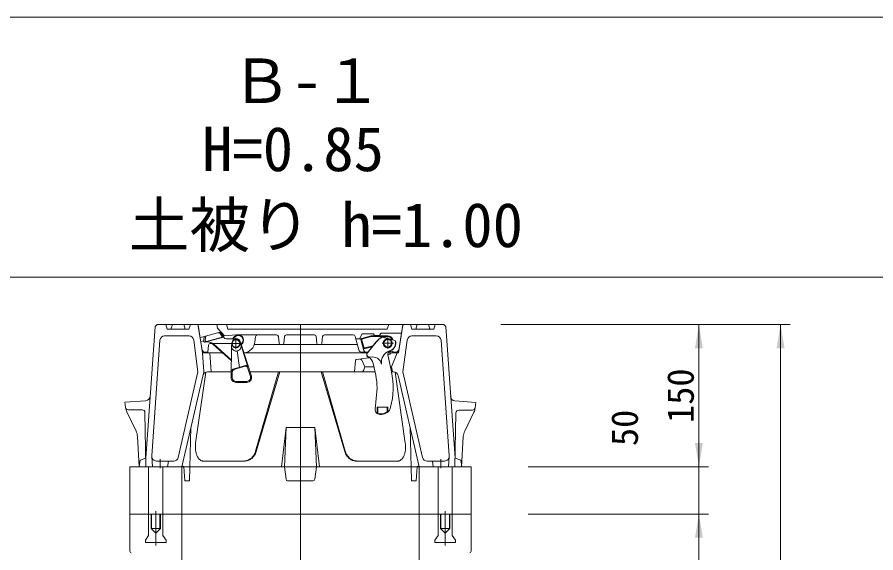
# Model space of a CAD drawing. Units: millimetres, scale not verified. Extents: x -6861 to 6881, y -3554 to 3095.
# Drawn here: x 3188 to 4093, y 2530 to 3095 of the extents above; entities that cross this region are included whole.
import ezdxf
from ezdxf.enums import TextEntityAlignment as Align

# ---------------------------------------------------------------- set-up
doc = ezdxf.new("R2010")
doc.units = ezdxf.units.MM
doc.header["$LTSCALE"] = 20
for name, color, linetype, lineweight in [('0-3_TEMP', 3, 'Continuous', 18), ('0-4_細線', 7, 'Continuous', 18), ('0-6_寸法', 1, 'Continuous', 18), ('0-7_注釈', 1, 'Continuous', 18), ('0-9_枠線', 6, 'Continuous', 18)]:
    doc.layers.add(name, color=color, linetype=linetype, lineweight=lineweight)
doc.styles.add('ＭＳ ゴシック', font='')
doc.styles.get('ＭＳ ゴシック').set_extended_font_data('MS Gothic')

msp = doc.modelspace()

# ---------------------------------------------------------------- linework, layer by layer
at = {"layer": '0-3_TEMP'}
for p, q in [((1260.93, 2820.78), (6860.93, 2820.78)), ((3486.8, 2770.78), (3486.8, 2605.78)), ((3338.8, 2628.7), (3338.8, 2619.25)), ((3634.8, 2628.7), (3634.8, 2619.25)), ((3363.8, 2620.78), (3370.2, 2620.78)), ((3469.8, 2620.78), (3503.8, 2620.78)), ((3486.8, 2620.78), (3486.8, 2457.78)), ((3603.4, 2620.78), (3609.8, 2620.78)), ((3334.3, 2573.78), (3334.3, 2537.78)), ((3639.3, 2573.78), (3639.3, 2537.78))]:
    msp.add_line(p, q, dxfattribs=at)
at = {"layer": '0-4_細線'}
for p, q in [((3333.65, 2768.78), (3335.8, 2770.78)), ((3335.8, 2770.78), (3637.8, 2770.78)), ((3344.8, 2770.78), (3346.3, 2765.78)), ((3351.8, 2770.78), (3350.3, 2765.78)), ((3363.8, 2770.78), (3365.3, 2765.78)), ((3370.8, 2770.78), (3369.3, 2765.78)), ((3378.3, 2770.78), (3378.89, 2770.18)), ((3383.07, 2743.78), (3378.8, 2770.78)), ((3378.89, 2770.18), (3383.55, 2740.78)), ((3398.8, 2770.78), (3399.3, 2766.78)), ((3408.8, 2770.78), (3410.3, 2765.78)), ((3579.8, 2770.78), (3578.3, 2765.78)), ((3594.7, 2770.18), (3590.05, 2740.78)), ((3590.52, 2743.78), (3594.8, 2770.78)), ((3595.3, 2770.78), (3594.7, 2770.18)), ((3602.8, 2770.78), (3604.3, 2765.78)), ((3609.8, 2770.78), (3608.3, 2765.78)), ((3621.8, 2770.78), (3623.3, 2765.78)), ((3628.8, 2770.78), (3627.3, 2765.78)), ((3639.94, 2768.78), (3637.8, 2770.78)), ((3333.65, 2768.78), (3323.8, 2629.78)), ((3346.3, 2765.78), (3369.3, 2765.78)), ((3386.68, 2758.59), (3400.9, 2762.4)), ((3399.3, 2766.78), (3406.8, 2758.78)), ((3402.07, 2761.3), (3404.57, 2757.52)), ((3402.77, 2761.95), (3403.63, 2762.15)), ((3403.09, 2761.57), (3406.03, 2757.12)), ((3578.3, 2765.78), (3410.3, 2765.78)), ((3563.8, 2760.78), (3564.8, 2759.28)), ((3571.8, 2761.78), (3569.8, 2759.28)), ((3571.8, 2761.78), (3593.37, 2761.78)), ((3627.3, 2765.78), (3604.3, 2765.78)), ((3639.94, 2768.78), (3649.8, 2629.78)), ((3338.63, 2754.13), (3329.98, 2632.13)), ((3343.62, 2758.78), (3369.41, 2758.78)), ((3374.37, 2754.43), (3378.8, 2720.78)), ((3380.99, 2756.92), (3385.73, 2758.02)), ((3381.62, 2752.96), (3384.78, 2753.69)), ((3384.73, 2753.29), (3385.22, 2756.93)), ((3385.85, 2752.16), (3405.78, 2757.5)), ((3385.9, 2752.17), (3386.34, 2752.25)), ((3386.35, 2754.07), (3386.96, 2758.67)), ((3387.6, 2752.97), (3405.59, 2757.79)), ((3405.18, 2758.4), (3406.8, 2758.78)), ((3406.8, 2758.78), (3418.8, 2759.78)), ((3408.53, 2755.78), (3418.8, 2755.78)), ((3414.05, 2747.73), (3414.31, 2751.12)), ((3417.41, 2758.17), (3415.02, 2755.78)), ((3415.73, 2755.78), (3417.76, 2757.81)), ((3418.8, 2759.78), (3439.65, 2759.78)), ((3418.8, 2756.78), (3418.8, 2744.78)), ((3435.06, 2716.3), (3423.56, 2752.3)), ((3461.49, 2759.78), (3430.47, 2759.78)), ((3438.84, 2752.64), (3439.3, 2757.95)), ((3463.48, 2757.98), (3464.21, 2750.68)), ((3470.12, 2757.98), (3469.39, 2750.68)), ((3501.49, 2759.78), (3472.11, 2759.78)), ((3504.21, 2750.68), (3503.48, 2757.98)), ((3509.39, 2750.68), (3510.12, 2757.98)), ((3542.44, 2759.78), (3512.11, 2759.78)), ((3548.2, 2744), (3544.37, 2758.29)), ((3545.05, 2755.78), (3550.74, 2755.78)), ((3553.58, 2743.26), (3550.48, 2754.81)), ((3551.19, 2756.04), (3561.42, 2758.78)), ((3553.41, 2746.78), (3551.4, 2754.28)), ((3552.11, 2755.5), (3561.52, 2758.03)), ((3566.39, 2752.29), (3557.29, 2740.9)), ((3566.58, 2752.13), (3557.49, 2740.74)), ((3561.42, 2758.78), (3578.8, 2758.78)), ((3561.52, 2758.03), (3578.8, 2758.03)), ((3564.8, 2759.28), (3569.8, 2759.28)), ((3572.99, 2757.76), (3573.02, 2757.49)), ((3572.99, 2757.76), (3586.73, 2754.08)), ((3573.02, 2757.49), (3586.54, 2753.87)), ((3578.8, 2745.03), (3578.8, 2757.03)), ((3586.54, 2753.87), (3586.73, 2754.08)), ((3599.22, 2754.43), (3594.8, 2720.78)), ((3629.97, 2758.78), (3604.18, 2758.78)), ((3634.96, 2754.13), (3643.61, 2632.13)), ((3383.07, 2743.78), (3385.07, 2741.78)), ((3383.07, 2743.78), (3385.07, 2741.78)), ((3383.07, 2743.78), (3385.07, 2741.78)), ((3383.07, 2743.78), (3385.07, 2741.78)), ((3389.83, 2748.99), (3389.07, 2741.78)), ((3393.44, 2750.78), (3391.76, 2750.78)), ((3413.8, 2732.78), (3394.83, 2749.85)), ((3395.31, 2750.78), (3413.48, 2750.78)), ((3413.94, 2733.32), (3395.41, 2750)), ((3412.8, 2750.78), (3424.8, 2750.78)), ((3413.8, 2714.81), (3414.05, 2747.73)), ((3422.6, 2725.59), (3420, 2742.85)), ((3431.41, 2726.18), (3423.89, 2749.74)), ((3424.24, 2750.15), (3424.83, 2750.74)), ((3424.42, 2749.62), (3425.19, 2750.39)), ((3546.65, 2749.78), (3438.25, 2749.78)), ((3554.1, 2745.18), (3562.38, 2747.4)), ((3554.63, 2746.07), (3563.16, 2748.36)), ((3572.8, 2751.03), (3584.8, 2751.03)), ((3579.9, 2741.99), (3584.09, 2742.78)), ((3584.2, 2741.78), (3584.09, 2742.78)), ((3588.52, 2741.78), (3590.52, 2743.78)), ((3383.55, 2740.78), (3384.8, 2720.78)), ((3383.55, 2740.78), (3404.67, 2740.78)), ((3389.07, 2741.78), (3385.07, 2741.78)), ((3391.3, 2740.78), (3392.8, 2720.78)), ((3428.49, 2740.78), (3486.8, 2740.78)), ((3556.96, 2740.78), (3486.8, 2740.78)), ((3544.73, 2732.97), (3543.8, 2720.78)), ((3545.6, 2733.88), (3558.79, 2735.65)), ((3551.1, 2741.78), (3557.82, 2741.78)), ((3551.43, 2733.27), (3554.8, 2726.28)), ((3579.14, 2737.56), (3582.69, 2720.87)), ((3590.05, 2740.78), (3579.44, 2740.78)), ((3588.55, 2740.78), (3582.8, 2726.28)), ((3584.2, 2741.78), (3588.52, 2741.78)), ((3416.76, 2724.07), (3428.97, 2727.5)), ((3417.72, 2723.63), (3428.66, 2726.7)), ((3434.11, 2715.99), (3431.11, 2725.38)), ((3554.8, 2726.28), (3553.28, 2722.09)), ((3564.13, 2726.28), (3554.8, 2726.28)), ((3563.47, 2729.55), (3566.06, 2717.33)), ((3582.8, 2726.28), (3581.78, 2726.28)), ((3582.8, 2726.28), (3583.8, 2720.78)), ((3358.07, 2630.66), (3378.8, 2720.78)), ((3361.8, 2620.78), (3384.8, 2720.78)), ((3387.12, 2720.5), (3376.3, 2645.69)), ((3388.78, 2720.78), (3413.63, 2720.78)), ((3414.8, 2714.78), (3414.8, 2719.78)), ((3433.86, 2720.78), (3486.8, 2720.78)), ((3439.57, 2637.09), (3463.66, 2720.78)), ((3440.21, 2636.98), (3464.95, 2720.78)), ((3564.96, 2720.78), (3486.8, 2720.78)), ((3533.38, 2636.98), (3508.65, 2720.78)), ((3534.03, 2637.09), (3509.93, 2720.78)), ((3536.18, 2720.78), (3531.75, 2720.78)), ((3584.82, 2720.78), (3582.89, 2720.78)), ((3586.47, 2720.5), (3597.3, 2645.69)), ((3611.8, 2620.78), (3589.69, 2716.9)), ((3615.52, 2630.66), (3594.8, 2720.78)), ((3418.8, 2710.78), (3430.3, 2710.78)), ((3418.8, 2709.78), (3430.3, 2709.78)), ((3567.46, 2704.03), (3565.49, 2681.46)), ((3323.82, 2690.45), (3301.8, 2688.78)), ((3301.8, 2688.78), (3302.49, 2683.2)), ((3305.45, 2680.78), (3319.85, 2680.78)), ((3568.3, 2683.53), (3567.8, 2683.76)), ((3567.8, 2683.76), (3578.8, 2683.76)), ((3567.8, 2683.76), (3567.8, 2676.8)), ((3568.3, 2683.53), (3578.3, 2683.53)), ((3568.3, 2683.53), (3568.3, 2677.08)), ((3578.3, 2683.53), (3578.8, 2683.76)), ((3578.3, 2683.53), (3578.3, 2678.79)), ((3578.3, 2678.79), (3578.8, 2678.56)), ((3578.8, 2683.76), (3578.8, 2678.56)), ((3667.98, 2680.44), (3653.58, 2680.46)), ((3303.85, 2678.57), (3313.51, 2658.45)), ((3322.85, 2677.83), (3323.8, 2620.78)), ((3567.8, 2676.8), (3568.3, 2677.08)), ((3570.47, 2676.53), (3572.14, 2676.53)), ((3570.47, 2676.03), (3572.14, 2676.03)), ((3650.57, 2677.52), (3649.52, 2620.47)), ((3669.57, 2678.23), (3659.87, 2658.13)), ((3369.8, 2605.78), (3371.3, 2662.08)), ((3471.8, 2662.08), (3501.8, 2662.08)), ((3501.8, 2662.08), (3506.8, 2620.78)), ((3503.8, 2620.78), (3501.8, 2662.08)), ((3603.8, 2605.78), (3602.3, 2662.08)), ((3314.97, 2652.82), (3316.8, 2620.78)), ((3658.41, 2652.49), (3656.52, 2620.46)), ((3317.8, 2627.78), (3316.8, 2620.78)), ((3317.8, 2627.78), (3323.8, 2629.78)), ((3330.8, 2620.78), (3329.98, 2631.39)), ((3334.97, 2626.78), (3353.2, 2626.78)), ((3347.8, 2626.78), (3346.8, 2620.78)), ((3384.06, 2626.78), (3427.78, 2626.78)), ((3589.53, 2626.78), (3545.81, 2626.78)), ((3638.63, 2626.78), (3620.4, 2626.78)), ((3625.8, 2626.78), (3626.8, 2620.78)), ((3642.8, 2620.78), (3643.61, 2631.39)), ((3655.8, 2627.78), (3649.8, 2629.78)), ((3655.8, 2627.78), (3656.8, 2620.78)), ((3306.8, 2570.78), (3306.8, 2620.78)), ((3316.8, 2620.78), (3306.8, 2620.78)), ((3316.8, 2620.78), (3361.8, 2620.78)), ((3326.8, 2570.78), (3326.8, 2620.78)), ((3341.8, 2570.78), (3341.8, 2620.78)), ((3361.8, 2620.78), (3363.8, 2620.78)), ((3361.8, 2570.78), (3361.8, 2620.78)), ((3363.8, 2620.78), (3364.8, 2605.78)), ((3370.2, 2620.78), (3469.8, 2620.78)), ((3469.8, 2620.78), (3471.57, 2607.51)), ((3503.8, 2620.78), (3502.03, 2607.51)), ((3603.4, 2620.78), (3503.8, 2620.78)), ((3609.8, 2620.78), (3608.8, 2605.78)), ((3611.8, 2620.78), (3609.8, 2620.78)), ((3656.8, 2620.78), (3611.8, 2620.78)), ((3611.8, 2570.78), (3611.8, 2620.78)), ((3631.8, 2570.78), (3631.8, 2620.78)), ((3646.8, 2570.78), (3646.8, 2620.78)), ((3656.8, 2620.78), (3666.8, 2620.78)), ((3666.8, 2570.78), (3666.8, 2620.78)), ((3364.8, 2605.78), (3369.8, 2605.78)), ((3500.05, 2605.78), (3473.24, 2605.78)), ((3608.8, 2605.78), (3603.8, 2605.78)), ((3306.8, 2570.78), (3666.8, 2570.78)), ((3306.8, 2570.78), (3306.8, 2532.57)), ((3326.8, 2570.78), (3326.8, 2548.28)), ((3329.3, 2570.78), (3329.3, 2555.78)), ((3329.9, 2570.78), (3329.9, 2555.18)), ((3338.7, 2570.78), (3338.7, 2555.18)), ((3341.8, 2570.78), (3341.8, 2548.28)), ((3361.8, 2570.78), (3361.8, 2420.78)), ((3611.8, 2570.78), (3611.8, 2420.78)), ((3631.8, 2570.78), (3631.8, 2548.28)), ((3634.3, 2570.78), (3634.3, 2555.78)), ((3634.9, 2570.78), (3634.9, 2555.18)), ((3643.7, 2570.78), (3643.7, 2555.18)), ((3644.3, 2570.78), (3644.3, 2555.78)), ((3646.8, 2570.78), (3646.8, 2548.28)), ((3666.8, 2570.78), (3666.8, 2532.57)), ((3329.3, 2555.78), (3339.3, 2555.78)), ((3329.3, 2555.78), (3334.3, 2550.78)), ((3634.3, 2555.78), (3639.3, 2550.78)), ((3644.3, 2555.78), (3634.3, 2555.78)), ((3644.3, 2555.78), (3639.3, 2550.78)), ((3326.8, 2548.28), (3323.3, 2543.28)), ((3323.3, 2543.28), (3323.3, 2540.78)), ((3341.8, 2548.28), (3345.3, 2543.28)), ((3345.3, 2543.28), (3345.3, 2540.78)), ((3323.3, 2540.78), (3345.3, 2540.78)), ((3650.3, 2540.78), (3628.3, 2540.78))]:
    msp.add_line(p, q, dxfattribs=at)
for points in [[(3548.91, 2755.78), (3551.8, 2760.78), (3563.8, 2760.78)], [(3649.62, 2690.14), (3671.64, 2688.43), (3670.94, 2682.86)], [(3469.8, 2620.78), (3471.8, 2662.08), (3466.8, 2620.78)], [(3339.3, 2570.78), (3339.3, 2555.78), (3334.3, 2550.78)], [(3631.8, 2548.28), (3628.3, 2543.28), (3628.3, 2540.78)], [(3646.8, 2548.28), (3650.3, 2543.28), (3650.3, 2540.78)]]:
    msp.add_lwpolyline(points, dxfattribs=at)
for centre, radius in [((3418.8, 2750.78), 4.5), ((3418.8, 2750.78), 4), ((3578.8, 2751.03), 4.75), ((3578.8, 2751.03), 4)]:
    msp.add_circle(centre, radius, dxfattribs=at)
for centre, radius, start, end in [((3400.4, 2760.2), 2, 33.435, 105), ((3401.42, 2760.47), 2, 33.435, 105), ((3343.62, 2753.78), 5, 90, 175.943), ((3369.41, 2753.78), 5, 7.496, 90), ((3385.72, 2753.16), 1, 172.38, 285), ((3387.2, 2756.66), 2, 105, 172.38), ((3388.72, 2742.57), 10, 48.003, 105), ((3387.34, 2753.94), 1, 172.38, 285), ((3388.14, 2742.42), 10, 48.003, 100.392), ((3395.31, 2753.78), 3, 239.518, 270), ((3408.53, 2758.78), 3, 213.435, 270), ((3421.3, 2754.28), 5.5, 315, 135), ((3421.3, 2754.28), 5, 315, 135), ((3418.8, 2750.78), 5, 17.716, 90), ((3425.88, 2753.78), 13, 275.889, 355), ((3441.29, 2757.78), 2, 90, 175), ((3461.49, 2757.78), 2, 5.711, 90), ((3472.11, 2757.78), 2, 90, 174.289), ((3501.49, 2757.78), 2, 5.711, 90), ((3512.11, 2757.78), 2, 90, 174.289), ((3542.44, 2757.78), 2, 15, 90), ((3551.45, 2755.07), 1, 105, 195), ((3552.37, 2754.54), 1, 104.999, 195), ((3582.8, 2739.19), 21, 117.828, 141.396), ((3582.8, 2739.19), 20.75, 118.098, 141.396), ((3578.8, 2753.28), 5.5, 18.873, 90), ((3578.8, 2753.28), 4.75, 25.614, 90), ((3578.8, 2751.03), 8.25, 282.029, 20.153), ((3578.8, 2751.03), 8.5, 289.465, 21.032), ((3604.18, 2753.78), 5, 90, 172.504), ((3629.97, 2753.78), 5, 4.057, 90), ((3391.82, 2748.78), 2, 90, 173.991), ((3419.14, 2747.87), 5.09, 179.563, 17.716), ((3465.2, 2750.78), 1, 185.711, 270.001), ((3468.39, 2750.78), 1, 270, 354.289), ((3505.2, 2750.78), 1, 185.711, 270), ((3508.39, 2750.78), 1, 269.999, 354.289), ((3551.1, 2744.78), 3, 195, 270), ((3553.84, 2746.14), 1, 194.999, 285), ((3554.38, 2747.04), 1, 194.999, 285), ((3555.51, 2743.78), 2, 195, 270), ((3584.59, 2731.14), 12.5, 109.028, 190.412), ((3582.8, 2739.19), 4, 106.971, 204), ((3545.73, 2732.89), 1, 97.625, 175.601), ((3549.62, 2732.4), 2, 25.722, 97.625), ((3559.64, 2739.03), 3, 141.396, 242.755), ((3559.64, 2739.03), 2.75, 141.396, 283.399), ((3553.68, 2727.47), 10, 12, 62.755), ((3562.56, 2726.62), 10, 13.096, 103.289), ((3575.33, 2747.95), 10, 292.623, 314.134), ((3417.84, 2720.22), 4, 105.689, 179.563), ((3429.2, 2724.78), 2, 17.716, 105.689), ((3429.51, 2725.58), 2, 17.716, 105.689), ((3388.78, 2715.78), 5, 90, 167.047), ((3418.8, 2719.78), 4, 105.689, 180), ((3430.3, 2714.78), 5, 270, 17.716), ((3430.3, 2714.78), 4, 270, 17.716), ((3551.4, 2722.78), 2, 270, 340.017), ((3503.46, 2704.03), 64, 0, 12), ((3503.46, 2704.03), 81, 345.314, 12), ((3584.82, 2715.78), 5, 12.953, 90), ((3418.8, 2714.78), 5, 179.204, 270), ((3418.8, 2714.78), 4, 180, 270), ((3323.44, 2695.44), 5, 274.344, 355.943), ((3650.01, 2695.13), 5, 183.949, 265.548), ((3305.45, 2683.78), 3, 187.125, 270), ((3317.38, 2685.06), 15, 187.125, 205.641), ((3319.85, 2677.78), 3, 0.955, 90), ((3570.47, 2681.03), 5, 175, 270), ((3572.14, 2686.03), 10, 270, 345.314), ((3572.14, 2686.03), 9.5, 270, 310.388), ((3653.57, 2677.46), 3, 89.893, 178.938), ((3667.98, 2683.44), 3, 269.893, 352.768), ((3656.05, 2684.75), 15, 334.252, 352.768), ((3570.47, 2681.03), 4.5, 241.158, 270), ((3299.99, 2651.96), 15, 3.27, 25.641), ((3673.38, 2651.61), 15, 154.251, 176.622), ((3390.98, 2642.41), 14.95, 173.89277, 180.46211), ((3390.86, 2643.2), 14.77, 170.31074, 176.88008), ((3582.73, 2643.2), 14.77, 3.11892, 9.68825), ((3582.61, 2642.41), 14.95, 359.5389, 6.10824), ((3391.01, 2641.62), 15, 177.42047, 183.98981), ((3390.94, 2640.82), 14.9, 180.96172, 187.53106), ((3390.79, 2640.04), 14.66, 184.58302, 191.15236), ((3390.55, 2639.28), 14.3, 188.35914, 194.92847), ((3390.22, 2638.56), 13.81, 192.36873, 198.93806), ((3389.81, 2637.88), 13.21, 196.70895, 203.27829), ((3425.55, 2640.72), 14.43, 326.98817, 331.44819), ((3425.47, 2640.84), 14.56, 331.16694, 335.62697), ((3426.23, 2640.72), 14.43, 326.98948, 331.44951), ((3425.4, 2640.97), 14.67, 335.27597, 339.736), ((3426.15, 2640.84), 14.56, 331.16694, 335.62697), ((3425.35, 2641.11), 14.78, 339.32468, 343.78471), ((3426.08, 2640.97), 14.67, 335.27597, 339.736), ((3426.03, 2641.11), 14.78, 339.32468, 343.78471), ((3547.57, 2641.11), 14.78, 196.2168, 200.67683), ((3547.51, 2640.97), 14.67, 200.26406, 204.72408), ((3548.25, 2641.11), 14.78, 196.21538, 200.67541), ((3547.44, 2640.84), 14.56, 204.3731, 208.83313), ((3548.19, 2640.97), 14.67, 200.26406, 204.72408), ((3547.37, 2640.72), 14.43, 208.55057, 213.0106), ((3548.12, 2640.84), 14.56, 204.3731, 208.83313), ((3548.04, 2640.72), 14.43, 208.55057, 213.0106), ((3583.78, 2637.88), 13.21, 336.7206, 343.28994), ((3583.37, 2638.56), 13.81, 341.06298, 347.63232), ((3583.05, 2639.28), 14.3, 345.0715, 351.64084), ((3582.8, 2640.04), 14.66, 348.84661, 355.41595), ((3582.65, 2640.82), 14.9, 352.46994, 359.03928), ((3582.59, 2641.62), 15, 356.00919, 2.57852), ((3334.97, 2631.78), 5, 175.943, 270), ((3353.2, 2631.78), 5, 270, 347.047), ((3389.33, 2637.24), 12.52, 201.49676, 208.0661), ((3388.77, 2636.67), 11.76, 206.87362, 213.44296), ((3388.16, 2636.17), 10.97, 213.01027, 219.57961), ((3387.49, 2635.73), 10.18, 220.10416, 226.6735), ((3386.78, 2635.38), 9.44, 228.3576, 234.92694), ((3386.03, 2635.11), 8.8, 237.91499, 244.48433), ((3385.25, 2634.93), 8.33, 248.76546, 255.3348), ((3384.46, 2634.84), 8.07, 260.60549, 267.17483), ((3427.03, 2639.9), 13.13, 270.31854, 274.77857), ((3427.71, 2639.9), 13.13, 270.31854, 274.77857), ((3426.88, 2639.91), 13.15, 275.40614, 279.86617), ((3427.56, 2639.91), 13.15, 275.40614, 279.86617), ((3426.74, 2639.94), 13.2, 280.46637, 284.9264), ((3427.42, 2639.94), 13.2, 280.466, 284.92603), ((3426.6, 2639.97), 13.27, 285.48095, 289.94098), ((3427.27, 2639.97), 13.27, 285.48146, 289.94149), ((3426.46, 2640.02), 13.36, 290.43589, 294.89592), ((3427.14, 2640.02), 13.36, 290.43589, 294.89592), ((3426.32, 2640.07), 13.47, 295.31835, 299.77837), ((3427, 2640.07), 13.47, 295.31759, 299.77762), ((3426.19, 2640.14), 13.59, 300.11715, 304.57718), ((3426.87, 2640.14), 13.59, 300.11802, 304.57805), ((3426.07, 2640.21), 13.72, 304.82668, 309.2867), ((3426.74, 2640.21), 13.72, 304.82668, 309.2867), ((3425.95, 2640.3), 13.86, 309.44394, 313.90396), ((3426.63, 2640.3), 13.86, 309.44394, 313.90396), ((3425.84, 2640.39), 14.01, 313.96603, 318.42606), ((3426.51, 2640.39), 14.01, 313.96603, 318.42606), ((3425.73, 2640.49), 14.15, 318.39462, 322.85465), ((3426.41, 2640.49), 14.15, 318.39462, 322.85465), ((3425.64, 2640.6), 14.3, 322.73468, 327.19471), ((3426.32, 2640.6), 14.3, 322.73341, 327.19344), ((3547.28, 2640.6), 14.3, 212.80665, 217.26668), ((3547.18, 2640.49), 14.15, 217.14434, 221.60437), ((3547.96, 2640.6), 14.3, 212.80665, 217.26668), ((3547.86, 2640.49), 14.15, 217.14555, 221.60557), ((3547.08, 2640.39), 14.01, 221.57518, 226.03521), ((3547.76, 2640.39), 14.01, 221.57405, 226.03407), ((3546.97, 2640.3), 13.86, 226.09615, 230.55618), ((3547.65, 2640.3), 13.86, 226.09615, 230.55618), ((3546.85, 2640.21), 13.72, 230.71233, 235.17235), ((3547.53, 2640.21), 13.72, 230.7133, 235.17332), ((3546.72, 2640.14), 13.59, 235.42309, 239.88312), ((3547.4, 2640.14), 13.59, 235.42222, 239.88225), ((3546.59, 2640.07), 13.47, 240.22163, 244.68165), ((3547.27, 2640.07), 13.47, 240.22238, 244.68241), ((3546.46, 2640.02), 13.36, 245.10423, 249.56426), ((3547.14, 2640.02), 13.36, 245.10423, 249.56426), ((3546.32, 2639.97), 13.27, 250.05918, 254.51921), ((3547, 2639.97), 13.27, 250.05867, 254.5187), ((3546.18, 2639.94), 13.2, 255.0736, 259.53363), ((3546.86, 2639.94), 13.2, 255.07397, 259.534), ((3546.03, 2639.91), 13.15, 260.13383, 264.59386), ((3546.71, 2639.91), 13.15, 260.13361, 264.59364), ((3545.89, 2639.9), 13.13, 265.22143, 269.68146), ((3546.57, 2639.9), 13.13, 265.2215, 269.68153), ((3589.13, 2634.84), 8.08, 272.82479, 279.39413), ((3588.34, 2634.93), 8.33, 284.66593, 291.23527), ((3587.57, 2635.11), 8.8, 295.51485, 302.08419), ((3586.82, 2635.38), 9.44, 305.07392, 311.64326), ((3586.1, 2635.73), 10.18, 313.32533, 319.89467), ((3585.44, 2636.17), 10.97, 320.42039, 326.98973), ((3584.82, 2636.67), 11.76, 326.55807, 333.12741), ((3584.27, 2637.24), 12.52, 331.93385, 338.50319), ((3620.4, 2631.78), 5, 192.953, 270), ((3638.63, 2631.78), 5, 270, 4.057), ((3362.8, 2620.03), 1.25, 36.87, 143.13), ((3610.8, 2620.03), 1.25, 36.87, 143.13), ((3473.55, 2607.78), 2, 187.595, 270), ((3500.05, 2607.78), 2, 270, 352.405), ((3309.8, 2532.57), 3, 180, 240.968), ((3663.8, 2532.57), 3, 299.032, 0)]:
    msp.add_arc(centre, radius, start, end, dxfattribs=at)
at = {"layer": '0-6_寸法'}
for p, q in [((3697.8, 2770.78), (4002.79, 2770.78)), ((3697.8, 2770.78), (3916.74, 2770.78)), ((3906.74, 1880.78), (3906.74, 2770.78)), ((3992.79, 1920.78), (3992.79, 2770.78)), ((3726.64, 2620.78), (3916.74, 2620.78)), ((3726.8, 2620.78), (3916.74, 2620.78)), ((3726.8, 2570.78), (3916.74, 2570.78)), ((3726.8, 2570.78), (3916.74, 2570.78))]:
    msp.add_line(p, q, dxfattribs=at)
for points in [[(3902.57, 2745.78), (3906.74, 2770.78), (3910.9, 2745.78)], [(3988.63, 2745.78), (3992.79, 2770.78), (3996.96, 2745.78)], [(3902.57, 2645.78), (3906.74, 2620.78), (3910.9, 2645.78)], [(3902.57, 2645.78), (3906.74, 2620.78), (3910.9, 2645.78)], [(3902.57, 2545.78), (3906.74, 2570.78), (3910.9, 2545.78)], [(3902.57, 2545.78), (3906.74, 2570.78), (3910.9, 2545.78)]]:
    msp.add_solid(points, dxfattribs=at)
at = {"layer": '0-9_枠線'}
msp.add_line((1260.93, 3094.96), (6860.93, 3094.96), dxfattribs=at)

# ---------------------------------------------------------------- texts
at = {"layer": '0-6_寸法', "style": 'ＭＳ ゴシック'}
for s, p in [('150', (3909.78, 2666.98)), ('50', (3850.88, 2642.58))]:
    msp.add_text(s, height=28.15, rotation=90, dxfattribs=at).set_placement(p, align=Align.BOTTOM_LEFT)
at = {"layer": '0-7_注釈', "style": 'ＭＳ ゴシック'}
for s, p in [('Ｂ-１', (3413.65, 2990.33)), ('H=0.85', (3383.24, 2918.46)), ('土被り h=1.00', (3305.85, 2838.3))]:
    msp.add_text(s, height=46.92, dxfattribs=at).set_placement(p, align=Align.BOTTOM_LEFT)

doc.saveas('drawing.dxf')
